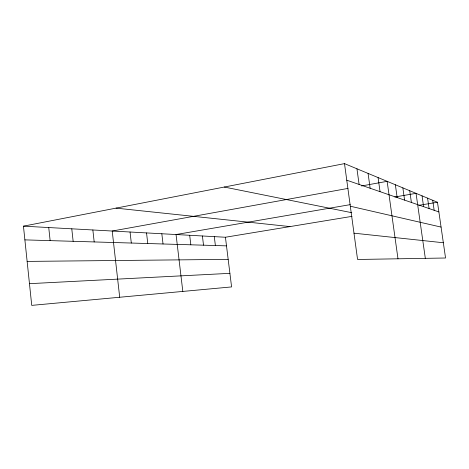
<?xml version="1.0" encoding="UTF-8"?>
<svg xmlns="http://www.w3.org/2000/svg" width="469" height="469" viewBox="0 0 469 469"><rect width="100%" height="100%" fill="white"/><g stroke="black" fill="none" stroke-linecap="round" stroke-linejoin="round"><path stroke-width="0.7" d="M23.45 226.164L225.431 237.244L231.586 286.922L31.734 305.378L23.45 226.164L344.504 163.622L437.477 202.256L445.55 258.003L357.566 259.474L344.504 163.622M348.01 188.409L112.214 231.035L119.701 297.252M361.54 185.964L387.136 181.339L397.993 258.8M350.243 204.642L176.045 234.535L182.822 291.425M394.775 196.998L416.044 193.351L425.324 258.343M225.431 237.244L352.02 216.356M418.782 205.34L437.477 202.256M29.465 283.669L229.904 273.339M27.138 261.403L228.174 259.38M24.886 239.876L226.498 245.867M353.984 233.181L443.34 242.754M116.036 208.125L289.989 226.591M224.282 187.043L351.791 212.703M350.308 206.225L441.077 227.084M346.761 180.202L438.878 211.929M432.711 200.275L434.159 210.3M427.581 198.141L429.082 208.553M422.041 195.843L423.595 206.659M409.724 190.725L411.395 202.461M402.853 187.87L404.589 200.116M395.355 184.751L397.155 197.555M378.084 177.581L380.048 191.663M368.077 173.419L370.135 188.251M356.95 168.799L359.102 184.452M214.292 236.634L215.388 245.539M202.403 235.983L203.523 245.181M189.681 235.286L190.83 244.806M161.828 233.755L163.03 243.98M146.539 232.917L147.77 243.528M130.048 232.008L131.314 243.042M92.856 229.968L94.187 241.94M71.78 228.813L73.146 241.312M48.741 227.547L50.136 240.626"/></g></svg>
